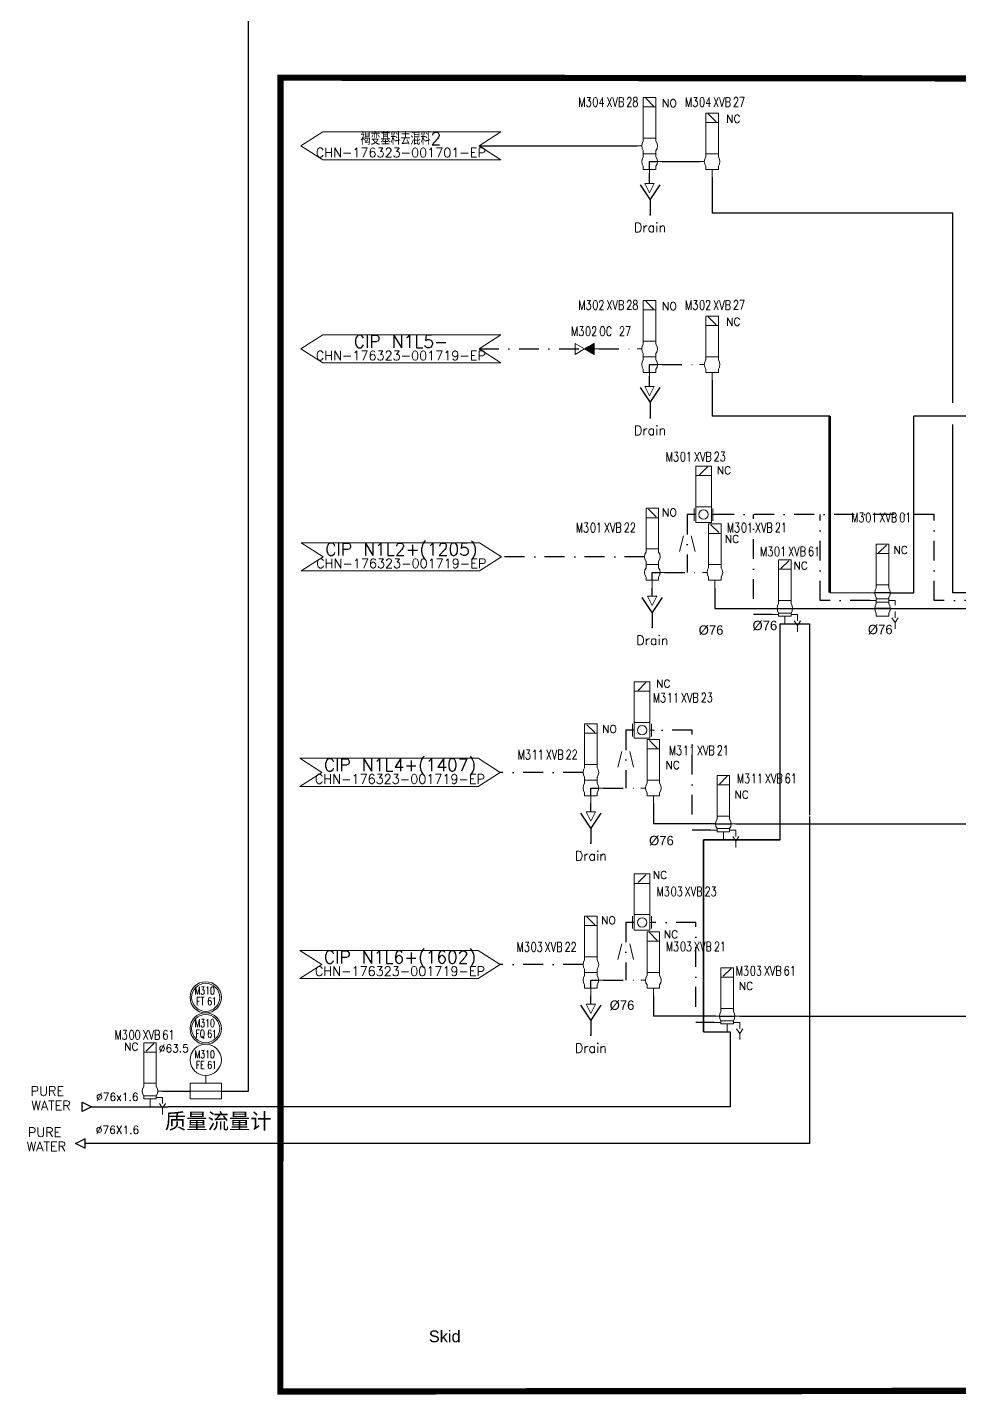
# Model space of a CAD drawing. Header units: inches. Extents: x 11605 to 13264, y 22375 to 23337.
# Drawn here: x 11605 to 11903.1, y 22393.5 to 22830.9 of the extents above; entities that cross this region are included whole.
import ezdxf
from ezdxf.enums import TextEntityAlignment as Align

# ---------------------------------------------------------------- set-up
doc = ezdxf.new("R2010")
doc.units = ezdxf.units.IN
doc.header["$MEASUREMENT"] = 0
doc.linetypes.add('ACAD_ISO02W100', pattern=[15, 12, -3])
doc.linetypes.add('DASHDOT2', pattern=[12.7, 6.35, -3.175, 0, -3.175])
for name, color, linetype, lineweight in [('15 Pipe Drain', 32, 'Continuous', 30), ('19 Pipe Process', 30, 'Continuous', 30), ('31 Equipment', 7, 'Continuous', 9), ('33 Instruments Labels', 7, 'Continuous', 9), ('43 TXT Chinese', 7, 'Continuous', 9), ('43 TXT English', 7, 'Continuous', 9), ('61 Revision Cloud', 1, 'Continuous', 9), ('Pipe-process', 30, 'Continuous', 70)]:
    doc.layers.add(name, color=color, linetype=linetype, lineweight=lineweight)
for name, color, linetype in [('DIAMETRE', 7, 'Continuous'), ('MATERIEL-DIVERS', 7, 'Continuous'), ('POMPES-PROCESS', 7, 'Continuous'), ('REPERES', 7, 'Continuous'), ('techn-data', 7, 'Continuous'), ('TEXTES', 7, 'Continuous'), ('TUYAUTERIE-EAU', 5, 'Continuous'), ('TUYAUTERIE-EGOUT', 32, 'Continuous'), ('TUYAUTERIE-NEP', 4, 'DASHDOT2'), ('TUYAUTERIE-PROCESS', 30, 'Continuous'), ('TXT_FR', 7, 'Continuous'), ('VANNES', 7, 'Continuous')]:
    doc.layers.add(name, color=color, linetype=linetype)
doc.layers.get('REPERES').off()
doc.styles.add('ROMANS', font='ROMANS.SHX')
doc.styles.get("Standard").update_dxf_attribs({"font": 'arial.ttf'})
doc.styles.add('USER1', font='TXT.SHX', dxfattribs={"bigfont": 'gbcbig.shx'})

# ---------------------------------------------------------------- blocks, each defined once
blk = doc.blocks.new('APV-VLV-DSEAT-SD42-3')
at = {"layer": '31 Equipment', "ltscale": 38}
for p, q in [((1.25, 15.25), (-1.25, 12.75)), ((-2.5, 0), (-4, 0)), ((-2, 2.5), (-2, 1.5)), ((2, 2.5), (2, 1.5)), ((2.5, 0), (4, 0)), ((-2, -2), (-4, -2)), ((0, -2.5), (0, -5)), ((2, -2), (4, -2)), ((4, -5.5), (3, -4)), ((4, -2), (4, -4)), ((5, -4), (4, -5.5)), ((4, -5.5), (4, -7.5))]:
    blk.add_line(p, q, dxfattribs=at)
at = {"layer": '31 Equipment', "lineweight": 30}
blk.add_line((-2.5, 0), (2.5, 0), dxfattribs=at)
at = {"layer": '31 Equipment', "ltscale": 38}
for points in [[(-2, 12.5), (2, 12.5), (2, 15.5), (-2, 15.5)], [(-2, 2.5), (2, 2.5), (2, 12.5), (-2, 12.5)], [(-2, -1.5), (2, -1.5), (2, -2.5), (-2, -2.5)]]:
    blk.add_lwpolyline(points, close=True, dxfattribs=at)
for start, end in [(143.1301, 216.8699), (323.1301, 36.8699)]:
    blk.add_arc((0, 0), 2.5, start, end, dxfattribs=at)
blk = doc.blocks.new('APV-FCE-GEN-REDCON-1')
at = {"layer": '31 Equipment', "color": 7}
for p, q in [((-2.5, 2.5), (2.5, 1.25)), ((2.5, 1.25), (2.5, 1.25)), ((2.5, -1.25), (-2.5, -2.5))]:
    blk.add_line(p, q, dxfattribs=at)
blk = doc.blocks.new('APV-VLV-BFLY-SVS-3')
at = {"layer": '31 Equipment', "ltscale": 38}
for p, q in [((1.25, 15.25), (-1.25, 12.75)), ((-2.5, 0), (-4, 0)), ((2.5, 2.5), (-2.5, 2.5)), ((-2.5, 2.5), (-2.5, -2.5)), ((2.5, -2.5), (2.5, 2.5)), ((2.5, 0), (4, 0)), ((-2.5, -2.5), (2.5, -2.5))]:
    blk.add_line(p, q, dxfattribs=at)
at = {"layer": '31 Equipment'}
for p, q in [((-3, 2), (-3, -2)), ((3, -2), (3, 2))]:
    blk.add_line(p, q, dxfattribs=at)
at = {"layer": '31 Equipment', "ltscale": 38}
for points in [[(-2.5, 12.5), (2.5, 12.5), (2.5, 15.5), (-2.5, 15.5)], [(-2.5, 2.5), (2.5, 2.5), (2.5, 12.5), (-2.5, 12.5)]]:
    blk.add_lwpolyline(points, close=True, dxfattribs=at)
blk.add_circle((0, 0), 1.5, dxfattribs=at)
blk = doc.blocks.new('APV-VLV-SSEAT-SW43-41')
at = {"layer": '31 Equipment', "ltscale": 38}
for p, q in [((1.25, 20.25), (-1.25, 17.75)), ((-2, 7.5), (-2, 6.5)), ((2, 7.5), (2, 6.5)), ((2.5, 5), (4, 5)), ((-2.5, 0), (-4, 0)), ((-2, 2.5), (-2, 3.5)), ((-2, 2.5), (2, 2.5)), ((-2, 2.5), (-2, 1.5)), ((2, 2.5), (2, 3.5)), ((2, 2.5), (2, 1.5)), ((-2, -1.5), (-2, -2.5)), ((-2, -2.5), (2, -2.5)), ((0, -2.5), (0, -5)), ((2, -1.5), (2, -2.5))]:
    blk.add_line(p, q, dxfattribs=at)
at = {"layer": '31 Equipment', "lineweight": 30}
for p, q in [((0, 0), (-2.5, 0)), ((0, -2.5), (0, 0))]:
    blk.add_line(p, q, dxfattribs=at)
at = {"layer": '31 Equipment', "ltscale": 38}
for points in [[(-2, 17.5), (2, 17.5), (2, 20.5), (-2, 20.5)], [(-2, 7.5), (2, 7.5), (2, 17.5), (-2, 17.5)]]:
    blk.add_lwpolyline(points, close=True, dxfattribs=at)
for centre, start, end in [((0, 5), 143.1301, 216.8699), ((0, 5), 323.1301, 36.8699), ((0, 0), 143.1301, 216.8699), ((0, 0), 323.1301, 36.8699)]:
    blk.add_arc(centre, 2.5, start, end, dxfattribs=at)
blk = doc.blocks.new('EGOUT')
at = {"color": 7}
for p, q in [((-3.2, 9.61), (0, 4.81)), ((0, 4.81), (3.2, 9.61)), ((0, 4.81), (0, 0))]:
    blk.add_line(p, q, dxfattribs=at)
at = {"color": 7, "extrusion": (0, -1, 0)}
blk.add_point((0, 0), dxfattribs=at)
at = {"layer": 'POMPES-PROCESS', "style": 'ROMANS'}
blk.add_attdef('EGOUT', text='', height=3, dxfattribs=at).set_placement((0, -4), align=Align.MIDDLE)
blk = doc.blocks.new('APV-SIGN-ARW-FLOW-1')
at = {"layer": '31 Equipment'}
for p, q in [((-1.5, -1.5), (-1.5, 1.5)), ((-1.5, 1.5), (1.5, 0)), ((1.5, 0), (-1.5, -1.5))]:
    blk.add_line(p, q, dxfattribs=at)
blk = doc.blocks.new('APV-VLV-SSEAT-SW41-3')
at = {"layer": '31 Equipment', "ltscale": 38}
for p, q in [((1.25, 15.25), (-1.25, 12.75)), ((-2, 2.5), (-2, 1.5)), ((2, 2.5), (2, 1.5)), ((2.5, 0), (4, 0)), ((-2, -2.5), (-2, -1.5)), ((2, -2.5), (-2, -2.5)), ((-2, -2.5), (2, -2.5)), ((0, -2.5), (0, -5)), ((2, -2.5), (2, -1.5))]:
    blk.add_line(p, q, dxfattribs=at)
for points in [[(-2, 12.5), (2, 12.5), (2, 15.5), (-2, 15.5)], [(-2, 2.5), (2, 2.5), (2, 12.5), (-2, 12.5)]]:
    blk.add_lwpolyline(points, close=True, dxfattribs=at)
for start, end in [(143.1301, 216.8699), (323.1301, 36.8699)]:
    blk.add_arc((0, 0), 2.5, start, end, dxfattribs=at)
blk = doc.blocks.new('FLE23')
at = {"color": 7}
for p, q in [((0, -1.5), (0, 1.5)), ((0, 1.5), (3, 0)), ((3, 0), (0, -1.5))]:
    blk.add_line(p, q, dxfattribs=at)
at = {"layer": 'MATERIEL-DIVERS', "color": 2}
for p in [(0, 0), (3, 0)]:
    blk.add_point(p, dxfattribs=at)
at = {"layer": 'MATERIEL-DIVERS', "color": 7, "extrusion": (-1, 0, 0)}
blk.add_point((0, 0), dxfattribs=at)
at = {"layer": 'MATERIEL-DIVERS', "color": 7, "extrusion": (1, 0, 0)}
blk.add_point((3, 0), dxfattribs=at)
blk = doc.blocks.new('APV-INS-M-L-FE')
at = {"layer": '31 Equipment', "color": 7}
for p, q in [((-5, -7.5), (-5, -7.5)), ((-5, -7.5), (-5, -12.5)), ((5, -7.5), (-5, -7.5)), ((0, -5), (0, -7.5)), ((5, -12.5), (5, -7.5)), ((-5, -10), (5, -10)), ((-5, -12.5), (5, -12.5))]:
    blk.add_line(p, q, dxfattribs=at)
blk.add_circle((0, 0), 5, dxfattribs=at)
at = {"layer": '33 Instruments Labels', "style": 'ROMANS', "width": 0.8, "flags": 8}
blk.add_attdef('FE', text='', height=3, dxfattribs=at).set_placement((0, 0), align=Align.MIDDLE)
blk = doc.blocks.new('APV-INS-F-L-FT')
at = {"layer": '31 Equipment'}
for radius in [5, 4.5]:
    blk.add_circle((0, 0), radius, dxfattribs=at)
blk = doc.blocks.new('APV-INS-F-L-FQ')
at = {"layer": '31 Equipment'}
for radius in [5, 4.5]:
    blk.add_circle((0, 0), radius, dxfattribs=at)
blk = doc.blocks.new('APV-VLV-DSEAT-SDE44-3')
at = {"layer": '31 Equipment', "ltscale": 38}
for p, q in [((1.25, 20.25), (-1.25, 17.75)), ((-2.5, 5), (-4, 5)), ((-2, 7.5), (-2, 6.5)), ((2, 7.5), (2, 6.5)), ((2.5, 5), (4, 5)), ((-2, 2.5), (-4, 2.5)), ((-2.5, 0), (-4, 0)), ((2, 2.5), (4, 2.5)), ((2.5, 0), (4, 0)), ((4, 2.5), (4, 1)), ((-2, -2.5), (-2, -1.5)), ((2, -2.5), (2, -1.5)), ((4, -4.5), (3, -3)), ((4, -1), (4, -3)), ((5, -3), (4, -4.5)), ((4, -4.5), (4, -6.5))]:
    blk.add_line(p, q, dxfattribs=at)
at = {"layer": '31 Equipment', "lineweight": 30}
for p, q in [((2.5, 5), (-2.5, 5)), ((2.5, 0), (-2.5, 0))]:
    blk.add_line(p, q, dxfattribs=at)
at = {"layer": '31 Equipment'}
for p, q in [((-2, 3), (-2, 3.5)), ((-2, 1.5), (-2, 2.5)), ((2, 3), (2, 3.5)), ((2, 1.5), (2, 2.5)), ((-2, -2.5), (2, -2.5))]:
    blk.add_line(p, q, dxfattribs=at)
at = {"layer": '31 Equipment', "ltscale": 38}
for points in [[(-2, 17.5), (2, 17.5), (2, 20.5), (-2, 20.5)], [(-2, 7.5), (2, 7.5), (2, 17.5), (-2, 17.5)], [(-2, 3), (2, 3), (2, 2), (-2, 2)]]:
    blk.add_lwpolyline(points, close=True, dxfattribs=at)
for centre, start, end in [((0, 5), 143.1301, 216.8699), ((0, 5), 323.1301, 36.8699), ((0, 0), 143.1301, 216.8699), ((0, 0), 323.1301, 36.8699)]:
    blk.add_arc(centre, 2.5, start, end, dxfattribs=at)
blk = doc.blocks.new('APV-SIGN-ARW-DWG-1')
at = {"layer": '31 Equipment'}
for p, q in [((-32, 4.49), (25, 4.49)), ((-32, 4.49), (-25, 0)), ((25, 4.49), (32, 0)), ((-25, 0), (-32, -4.49)), ((32, 0), (25, -4.49)), ((-32, -4.49), (25, -4.49))]:
    blk.add_line(p, q, dxfattribs=at)
at = {"layer": '31 Equipment', "style": 'ROMANS', "width": 0.8}
for tag, p in [('TEXT1', (0, 0.37)), ('TEXT2', (0, -3.63))]:
    blk.add_attdef(tag, text='', height=3, dxfattribs=at).set_placement(p, align=Align.CENTER)
blk = doc.blocks.new('REPNORM1')
at = {"layer": 'TEXTES', "style": 'ROMANS', "width": 0.75}
for tag, p in [('ZONE', (-9.75, -1.25)), ('SOUSZONE', (-5.25, -1.25)), ('ELEMENT', (-0.75, -1.25)), ('NUM', (5.59, -1.22))]:
    blk.add_attdef(tag, p, '', height=3, dxfattribs=at)
blk = doc.blocks.new('REPINS2')
at = {"layer": 'TEXTES', "style": 'ROMANS', "width": 0.7}
for tag, p in [('ZONE', (-3.35, 0.8)), ('SOUSZONE', (0.05, 0.8)), ('NUM', (0.7, -2.6))]:
    blk.add_attdef(tag, p, '', height=2.5, dxfattribs=at)
blk.add_attdef('ELEMENT', text='', height=2.5, dxfattribs=at).set_placement((-1.56, -2.59), align=Align.CENTER)
blk = doc.blocks.new('APV-VLV-SSEAT-SWCIP41-3')
at = {"layer": '31 Equipment', "ltscale": 38}
for p, q in [((1.25, 15.25), (-1.25, 12.75)), ((-2, 2.5), (-2, 1.5)), ((2, 2.5), (2, 1.5)), ((2.5, 0), (4, 0)), ((-2, -1.5), (2, -1.5)), ((-2, -2.5), (-2, -1.5)), ((-2, -2.5), (2, -2.5)), ((0, -2.5), (0, -5)), ((2, -2.5), (2, -1.5)), ((2, -2), (4, -2)), ((4, -5.5), (3, -4)), ((4, -2), (4, -4)), ((5, -4), (4, -5.5)), ((4, -5.5), (4, -7.5))]:
    blk.add_line(p, q, dxfattribs=at)
for points in [[(-2, 12.5), (2, 12.5), (2, 15.5), (-2, 15.5)], [(-2, 2.5), (2, 2.5), (2, 12.5), (-2, 12.5)]]:
    blk.add_lwpolyline(points, close=True, dxfattribs=at)
for start, end in [(143.1301, 216.8699), (323.1301, 36.8699)]:
    blk.add_arc((0, 0), 2.5, start, end, dxfattribs=at)
blk = doc.blocks.new('APV-FCE-NRV-GEN-1')
at = {"layer": '31 Equipment'}
h = blk.add_hatch(dxfattribs=at)
h.set_pattern_fill('ANSI31', color=256, scale=0.01, style=0)
h.set_pattern_definition([(45, (0, 0), (-0.02245064, 0.02245064), [])])
h.paths.add_polyline_path([(3, 1.75), (3, -1.75), (0, 0)])
at = {"layer": '31 Equipment', "linetype": 'ACAD_ISO02W100', "ltscale": 38}
for p, q in [((-3, 0), (-5, 0)), ((0, 0), (-3, 1.75)), ((-3, 1.75), (-3, -1.75)), ((0, 0), (-3, -1.75)), ((0, 0), (3, 1.75)), ((0, 0), (3, -1.75)), ((3, 1.75), (3, -1.75)), ((3, 0), (5, 0))]:
    blk.add_line(p, q, dxfattribs=at)

msp = doc.modelspace()

# ---------------------------------------------------------------- linework, layer by layer
at = {"layer": '15 Pipe Drain'}
for p, q in [((11804.82, 22648.92), (11804.82, 22651.56)), ((11785.17, 22579.93), (11785.17, 22582.57)), ((11785.17, 22518.44), (11785.17, 22521.08))]:
    msp.add_line(p, q, dxfattribs=at)
at = {"layer": '19 Pipe Process'}
for p, q in [((11749.42, 22792.99), (11799.95, 22792.99)), ((11807.95, 22787.99), (11819.95, 22787.99)), ((12095.06, 22706.55), (11888.45, 22706.55)), ((11888.45, 22650.05), (11888.45, 22706.55)), ((11861.63, 22650.1), (11875.45, 22650.05)), ((11880.95, 22650.05), (11888.45, 22650.05)), ((11824.83, 22645.05), (12025.06, 22645.05)), ((11825.04, 22576.07), (11805.17, 22576.07)), ((11831.54, 22576.07), (12039.07, 22576.07)), ((11825.04, 22514.57), (11805.17, 22514.57)), ((11832.76, 22514.57), (12039.07, 22514.57))]:
    msp.add_line(p, q, dxfattribs=at)
for points in [[(11900.88, 22710.77), (11900.88, 22771.49), (11861.63, 22771.49)], [(11910.95, 22650.05), (11900.88, 22650.05), (11900.88, 22703.86)]]:
    msp.add_lwpolyline(points, dxfattribs=at)
at = {"layer": '61 Revision Cloud', "const_width": 2}
msp.add_lwpolyline([(11685.93, 22814.85), (11685.88, 22394.48), (12201.39, 22394.95), (12201.39, 22394.95), (12201.39, 22394.95), (12201.95, 22814.27), (11685.93, 22814.85)], dxfattribs=at)
at = {"layer": 'Pipe-process'}
msp.add_lwpolyline([(11861.63, 22650.1), (11861.63, 22706.55)], dxfattribs=at)
at = {"layer": 'TUYAUTERIE-EAU'}
for p, q in [((11675.72, 22490.59), (11675.72, 23232.42)), ((11845.76, 22578.84), (11845.76, 22632.57)), ((11855.13, 22632.57), (11855.13, 22578.84)), ((11845.76, 22571.04), (11845.76, 22573.93)), ((11855.13, 22573.93), (11855.13, 22473.84)), ((11821.19, 22571.04), (11821.19, 22509.57)), ((11845.76, 22571.04), (11821.19, 22571.04)), ((11821.19, 22509.57), (11829.74, 22509.57)), ((11829.74, 22509.57), (11829.74, 22485.59)), ((11648.2, 22490.59), (11657.01, 22490.59)), ((11667.01, 22490.59), (11675.72, 22490.59)), ((11625.54, 22485.59), (11637.11, 22485.59)), ((11628.85, 22485.59), (11637.11, 22485.59)), ((11637.11, 22485.59), (11650.02, 22485.59)), ((11829.74, 22485.59), (11650.02, 22485.59)), ((11855.13, 22473.84), (11623.44, 22473.84))]:
    msp.add_line(p, q, dxfattribs=at)
for points in [[(11821.19, 22509.57), (11821.23, 22571.04), (11845.76, 22571.04), (11845.76, 22640.05), (11855.13, 22640.05)], [(11855.13, 22640.05), (11855.13, 22585.82)], [(11855.13, 22578.46), (11855.13, 22473.84)]]:
    msp.add_lwpolyline(points, dxfattribs=at)
at = {"layer": 'TUYAUTERIE-EGOUT'}
for p, q in [((11803.95, 22780.99), (11803.95, 22784.24)), ((11803.95, 22716.05), (11803.95, 22719.3))]:
    msp.add_line(p, q, dxfattribs=at)
at = {"layer": 'TUYAUTERIE-NEP'}
for p, q in [((11749.42, 22728.05), (11799.95, 22728.05)), ((11807.95, 22723.05), (11819.95, 22723.05)), ((11818.7, 22675.05), (11816, 22675.05)), ((11816, 22675.05), (11816, 22656.55)), ((11894.95, 22675.05), (11824.2, 22675.05)), ((11837.2, 22648.05), (11837.2, 22675.05)), ((11858.45, 22647.55), (11858.45, 22675.05)), ((11894.95, 22647.55), (11894.95, 22675.05)), ((11802.33, 22661.56), (11756.57, 22661.56)), ((11808.83, 22656.55), (11820.83, 22656.55)), ((11874.45, 22647.55), (11858.45, 22647.55)), ((11910.95, 22647.55), (11894.95, 22647.55)), ((11843.2, 22643.05), (11837.2, 22643.05)), ((11799.04, 22606.07), (11796.34, 22606.07)), ((11796.34, 22606.07), (11796.34, 22587.57)), ((11817.54, 22606.07), (11804.54, 22606.07)), ((11817.54, 22579.07), (11817.54, 22606.07)), ((11782.67, 22592.58), (11756.14, 22592.58)), ((11789.17, 22587.57), (11801.17, 22587.57)), ((11823.54, 22574.07), (11817.54, 22574.07)), ((11799.04, 22544.57), (11796.34, 22544.57)), ((11796.34, 22544.57), (11796.34, 22526.07)), ((11818.76, 22544.57), (11804.54, 22544.57)), ((11818.76, 22517.57), (11818.76, 22544.57)), ((11782.67, 22531.08), (11756.14, 22531.08)), ((11789.17, 22526.07), (11801.17, 22526.07)), ((11824.76, 22512.57), (11818.76, 22512.57))]:
    msp.add_line(p, q, dxfattribs=at)
at = {"layer": 'TUYAUTERIE-PROCESS'}
for p, q in [((11823.95, 22782.99), (11823.95, 22771.49)), ((11861.63, 22771.49), (11823.95, 22771.49)), ((11823.95, 22718.05), (11823.95, 22706.55)), ((11861.63, 22706.55), (11823.95, 22706.55)), ((11824.83, 22651.55), (11824.83, 22645.05)), ((11805.17, 22582.57), (11805.17, 22576.07)), ((11805.17, 22521.07), (11805.17, 22514.57))]:
    msp.add_line(p, q, dxfattribs=at)

# ---------------------------------------------------------------- block references
at = {"layer": 'MATERIEL-DIVERS'}
ref = msp.add_blockref('APV-SIGN-ARW-DWG-1', (11724.42, 22792.99), dxfattribs=dict(at, xscale=-1))
ref.add_attrib('TEXT1', '褐变基料去混料2', dxfattribs={"layer": '31 Equipment', "height": 4, "style": 'USER1'}).set_placement((11724.42, 22793.36), align=Align.CENTER)
ref.add_attrib('TEXT2', 'CHN-176323-001701-EP', dxfattribs={"layer": '31 Equipment', "height": 3, "style": 'USER1'}).set_placement((11724.42, 22789.36), align=Align.CENTER)
for p in [(11804.09, 22770.99), (11804.09, 22706.05)]:
    msp.add_blockref('EGOUT', p, dxfattribs=at).add_auto_attribs({'EGOUT': 'Drain'})
at = {"layer": 'MATERIEL-DIVERS', "rotation": 270}
for p in [(11803.95, 22779.49), (11803.95, 22714.55)]:
    msp.add_blockref('APV-SIGN-ARW-FLOW-1', p, dxfattribs=at)
at = {"layer": 'MATERIEL-DIVERS'}
ref = msp.add_blockref('APV-SIGN-ARW-DWG-1', (11724.42, 22728.05), dxfattribs=dict(at, xscale=-1))
ref.add_attrib('TEXT1', 'CIP N1L5-', dxfattribs={"layer": '31 Equipment', "height": 4, "style": 'USER1'}).set_placement((11724.42, 22728.42), align=Align.CENTER)
ref.add_attrib('TEXT2', 'CHN-176323-001719-EP', dxfattribs={"layer": '31 Equipment', "height": 3, "style": 'USER1'}).set_placement((11724.42, 22724.42), align=Align.CENTER)
for name, p in [('APV-FCE-NRV-GEN-1', (11783.19, 22728.05)), ('APV-INS-F-L-FQ', (11662.01, 22520.59)), ('APV-INS-F-L-FT', (11662.01, 22510.59)), ('APV-INS-M-L-FE', (11662.01, 22500.59)), ('FLE23', (11622.54, 22485.59))]:
    msp.add_blockref(name, p, dxfattribs=at)
ref = msp.add_blockref('APV-SIGN-ARW-DWG-1', (11724.56, 22661.56), dxfattribs=at)
ref.add_attrib('TEXT1', 'CIP N1L2+(1205)', dxfattribs={"layer": '31 Equipment', "height": 4, "style": 'USER1'}).set_placement((11724.56, 22661.94), align=Align.CENTER)
ref.add_attrib('TEXT2', 'CHN-176323-001719-EP', dxfattribs={"layer": '31 Equipment', "height": 3, "style": 'USER1'}).set_placement((11724.56, 22657.94), align=Align.CENTER)
at = {"layer": 'MATERIEL-DIVERS', "xscale": -1}
for name, p, rotation in [('APV-FCE-GEN-REDCON-1', (11816, 22665.7), 270), ('APV-SIGN-ARW-FLOW-1', (11804.82, 22647.42), 90), ('APV-FCE-GEN-REDCON-1', (11796.34, 22596.71), 270), ('APV-SIGN-ARW-FLOW-1', (11785.17, 22578.43), 90), ('APV-FCE-GEN-REDCON-1', (11796.34, 22535.22), 270), ('APV-SIGN-ARW-FLOW-1', (11785.17, 22516.94), 90)]:
    msp.add_blockref(name, p, dxfattribs=dict(at, rotation=rotation))
at = {"layer": 'MATERIEL-DIVERS'}
ref = msp.add_blockref('EGOUT', (11804.82, 22638.92), dxfattribs=dict(at, xscale=-1))
ref.add_attrib('EGOUT', 'Drain', dxfattribs={"layer": 'POMPES-PROCESS', "height": 3, "style": 'ROMANS'}).set_placement((11804.82, 22634.92), align=Align.MIDDLE)
ref = msp.add_blockref('APV-SIGN-ARW-DWG-1', (11724.13, 22592.58), dxfattribs=at)
ref.add_attrib('TEXT1', 'CIP N1L4+(1407)', dxfattribs={"layer": '31 Equipment', "height": 4, "style": 'USER1'}).set_placement((11724.13, 22592.95), align=Align.CENTER)
ref.add_attrib('TEXT2', 'CHN-176323-001719-EP', dxfattribs={"layer": '31 Equipment', "height": 3, "style": 'USER1'}).set_placement((11724.13, 22588.95), align=Align.CENTER)
ref = msp.add_blockref('EGOUT', (11785.17, 22569.93), dxfattribs=dict(at, xscale=-1))
ref.add_attrib('EGOUT', 'Drain', dxfattribs={"layer": 'POMPES-PROCESS', "height": 3, "style": 'ROMANS'}).set_placement((11785.17, 22565.93), align=Align.MIDDLE)
ref = msp.add_blockref('APV-SIGN-ARW-DWG-1', (11724.13, 22531.08), dxfattribs=at)
ref.add_attrib('TEXT1', 'CIP N1L6+(1602)', dxfattribs={"layer": '31 Equipment', "height": 4, "style": 'USER1'}).set_placement((11724.13, 22531.46), align=Align.CENTER)
ref.add_attrib('TEXT2', 'CHN-176323-001719-EP', dxfattribs={"layer": '31 Equipment', "height": 3, "style": 'USER1'}).set_placement((11724.13, 22527.46), align=Align.CENTER)
ref = msp.add_blockref('EGOUT', (11785.17, 22508.44), dxfattribs=dict(at, xscale=-1))
ref.add_attrib('EGOUT', 'Drain', dxfattribs={"layer": 'POMPES-PROCESS', "height": 3, "style": 'ROMANS'}).set_placement((11785.17, 22504.44), align=Align.MIDDLE)
at = {"layer": 'MATERIEL-DIVERS', "xscale": -1}
msp.add_blockref('FLE23', (11623.44, 22473.84), dxfattribs=at)
at = {"layer": 'REPERES'}
for name, p, values in [('REPNORM1', (11790.92, 22806.78), {'ZONE': 'M3', 'SOUSZONE': '04', 'ELEMENT': 'XVB', 'NUM': '28'}), ('REPNORM1', (11825.04, 22806.78), {'ZONE': 'M3', 'SOUSZONE': '04', 'ELEMENT': 'XVB', 'NUM': '27'}), ('REPNORM1', (11790.92, 22741.84), {'ZONE': 'M3', 'SOUSZONE': '02', 'ELEMENT': 'XVB', 'NUM': '28'}), ('REPNORM1', (11825.04, 22741.84), {'ZONE': 'M3', 'SOUSZONE': '02', 'ELEMENT': 'XVB', 'NUM': '27'}), ('REPNORM1', (11788.58, 22733.44), {'ZONE': 'M3', 'SOUSZONE': '02', 'ELEMENT': 'OC', 'NUM': '27'}), ('REPNORM1', (11818.88, 22693.31), {'ZONE': 'M3', 'SOUSZONE': '01', 'ELEMENT': 'XVB', 'NUM': '23'}), ('REPNORM1', (11878.18, 22673.84), {'ZONE': 'M3', 'SOUSZONE': '01', 'ELEMENT': 'XVB', 'NUM': '01'}), ('REPNORM1', (11790.11, 22670.62), {'ZONE': 'M3', 'SOUSZONE': '01', 'ELEMENT': 'XVB', 'NUM': '22'}), ('REPNORM1', (11838.41, 22670.62), {'ZONE': 'M3', 'SOUSZONE': '01', 'ELEMENT': 'XVB', 'NUM': '21'}), ('REPNORM1', (11849, 22663), {'ZONE': 'M3', 'SOUSZONE': '01', 'ELEMENT': 'XVB', 'NUM': '61'}), ('REPNORM1', (11814.74, 22616.21), {'ZONE': 'M3', 'SOUSZONE': '11', 'ELEMENT': 'XVB', 'NUM': '23'}), ('REPNORM1', (11771.52, 22597.99), {'ZONE': 'M3', 'SOUSZONE': '11', 'ELEMENT': 'XVB', 'NUM': '22'}), ('REPNORM1', (11819.86, 22599.35), {'ZONE': 'M3', 'SOUSZONE': '11', 'ELEMENT': 'XVB', 'NUM': '21'}), ('REPNORM1', (11841.59, 22590.38), {'ZONE': 'M3', 'SOUSZONE': '11', 'ELEMENT': 'XVB', 'NUM': '61'}), ('REPNORM1', (11815.94, 22554.2), {'ZONE': 'M3', 'SOUSZONE': '03', 'ELEMENT': 'XVB', 'NUM': '23'}), ('REPNORM1', (11771.18, 22536.45), {'ZONE': 'M3', 'SOUSZONE': '03', 'ELEMENT': 'XVB', 'NUM': '22'}), ('REPNORM1', (11818.91, 22536.59), {'ZONE': 'M3', 'SOUSZONE': '03', 'ELEMENT': 'XVB', 'NUM': '21'}), ('REPNORM1', (11841.25, 22528.84), {'ZONE': 'M3', 'SOUSZONE': '03', 'ELEMENT': 'XVB', 'NUM': '61'}), ('REPINS2', (11661.84, 22520.69), {'ZONE': 'M3', 'SOUSZONE': '10', 'NUM': '61', 'ELEMENT': 'FT'}), ('REPINS2', (11661.84, 22510.28), {'ZONE': 'M3', 'SOUSZONE': '10', 'NUM': '61', 'ELEMENT': 'FQ'}), ('REPNORM1', (11642.59, 22508.31), {'ZONE': 'M3', 'SOUSZONE': '00', 'ELEMENT': 'XVB', 'NUM': '61'}), ('REPINS2', (11661.84, 22500.3), {'ZONE': 'M3', 'SOUSZONE': '10', 'NUM': '61', 'ELEMENT': 'FE'})]:
    msp.add_blockref(name, p, dxfattribs=at).add_auto_attribs(values)
at = {"layer": 'VANNES', "xscale": -1}
for name, p in [('APV-VLV-SSEAT-SW43-41', (11803.95, 22787.99)), ('APV-VLV-SSEAT-SW41-3', (11823.95, 22787.99)), ('APV-VLV-SSEAT-SW43-41', (11803.95, 22723.05)), ('APV-VLV-SSEAT-SW41-3', (11823.95, 22723.05)), ('APV-VLV-SSEAT-SW41-3', (11824.83, 22656.55)), ('APV-VLV-SSEAT-SW41-3', (11805.17, 22587.57)), ('APV-VLV-SSEAT-SW41-3', (11805.17, 22526.07))]:
    msp.add_blockref(name, p, dxfattribs=at)
at = {"layer": 'VANNES'}
for name, p in [('APV-VLV-BFLY-SVS-3', (11821.2, 22675.05)), ('APV-VLV-DSEAT-SDE44-3', (11878.45, 22645.05)), ('APV-VLV-DSEAT-SD42-3', (11847.2, 22645.05)), ('APV-VLV-BFLY-SVS-3', (11801.54, 22606.07)), ('APV-VLV-DSEAT-SD42-3', (11827.54, 22576.07)), ('APV-VLV-BFLY-SVS-3', (11801.54, 22544.57)), ('APV-VLV-DSEAT-SD42-3', (11828.76, 22514.57)), ('APV-VLV-SSEAT-SWCIP41-3', (11644.2, 22490.59))]:
    msp.add_blockref(name, p, dxfattribs=at)
at = {"layer": 'VANNES', "xscale": -1, "rotation": 359.9682656985374}
for p in [(11804.83, 22656.56), (11785.17, 22587.57), (11785.17, 22526.08)]:
    msp.add_blockref('APV-VLV-SSEAT-SW43-41', p, dxfattribs=at)

# ---------------------------------------------------------------- texts
at = {"layer": '43 TXT Chinese', "insert": (11648.96, 22483.5), "char_height": 5, "width": 36.4455, "attachment_point": 1}
msp.add_mtext('{\\fKaiTi|b0|i0|c134|p49;质量流量计}', dxfattribs=at)
at = {"layer": '43 TXT English', "color": 1}
msp.add_text('Skid', height=3.75, dxfattribs=at).set_placement((11733.34, 22414), align=Align.TOP_LEFT)
at = {"layer": 'DIAMETRE'}
for p in [(11819.65, 22636.61), (11836.86, 22638.07), (11873.75, 22636.79), (11803.78, 22569.26), (11791.18, 22516.59)]:
    msp.add_text('%%C76', height=3, dxfattribs=at).set_placement(p)
at = {"layer": 'techn-data', "style": 'ROMANS'}
for s, p in [('NO', (11810.27, 22806.67)), ('NC', (11830.72, 22801.68)), ('NO', (11810.27, 22741.73)), ('NC', (11830.72, 22736.74)), ('NC', (11827.77, 22689.23)), ('NO', (11810.27, 22675.73)), ('NC', (11830.27, 22667.23)), ('NC', (11884.27, 22663.73)), ('NC', (11852.27, 22658.73)), ('NC', (11808.39, 22620.97)), ('NO', (11791.09, 22606.45)), ('NC', (11811.35, 22594.9)), ('NC', (11833.43, 22585.45)), ('NC', (11807.27, 22559.73)), ('NO', (11790.83, 22545.23)), ('NC', (11810.77, 22540.73)), ('NC', (11834.77, 22524.23)), ('NC', (11638.23, 22504.79)), ('%%C63.5', (11651.83, 22504.24)), ('%%C76x1.6', (11633.75, 22488.75)), ('%%C76X1.6', (11633.8, 22478.2))]:
    msp.add_text(s, height=2.5, dxfattribs=at).set_placement(p, align=Align.MIDDLE_CENTER)
at = {"layer": 'TXT_FR', "style": 'ROMANS'}
for s, p in [('PURE', (11611.39, 22490.61)), ('WATER', (11612.54, 22485.96)), ('PURE', (11610.49, 22477.43)), ('WATER', (11611.03, 22472.86))]:
    msp.add_text(s, height=3, dxfattribs=at).set_placement(p, align=Align.MIDDLE)

doc.saveas('drawing.dxf')
